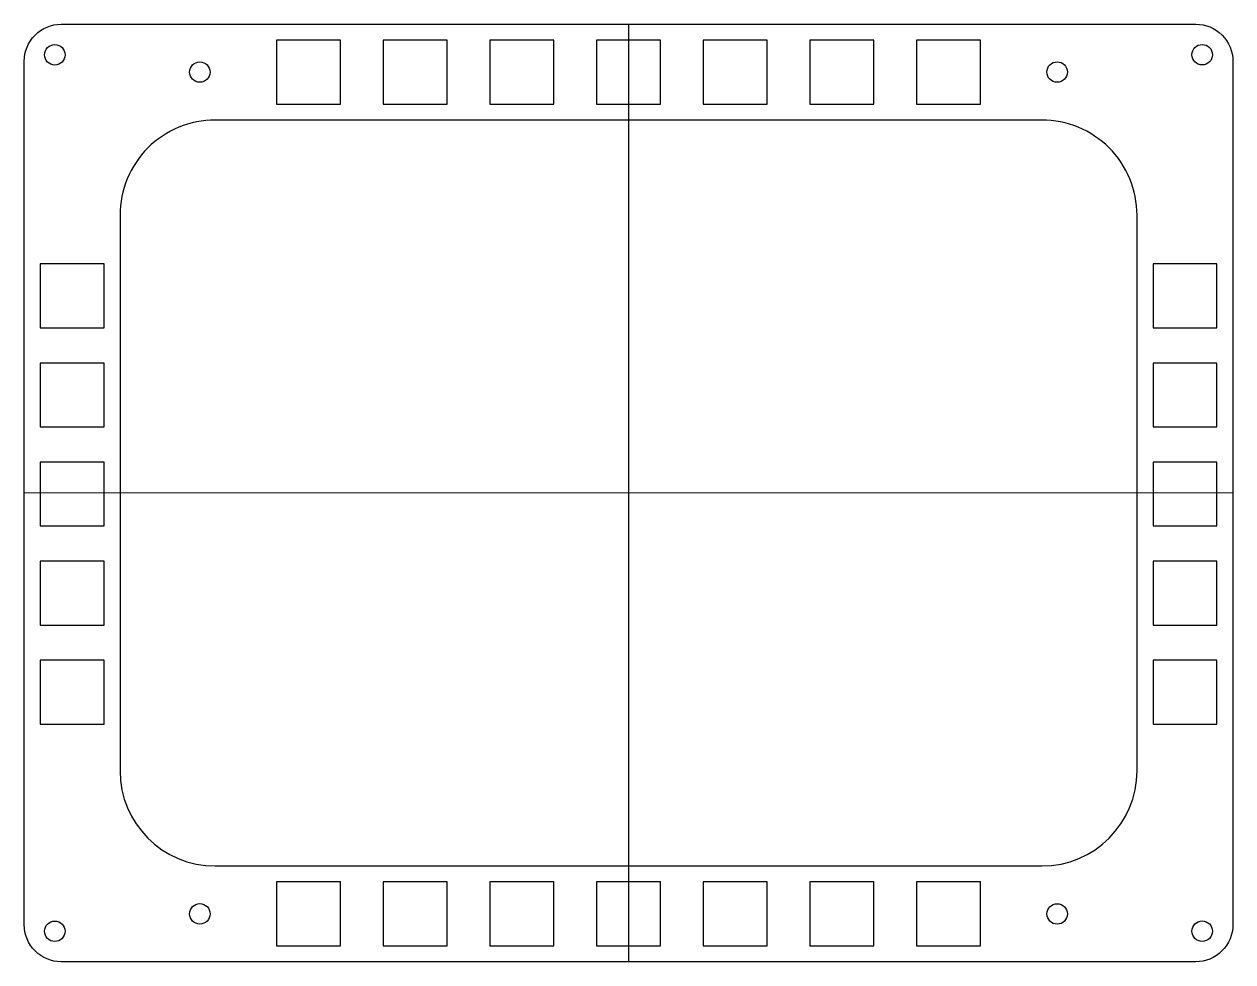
# Model space of a CAD drawing. Header units: millimetres. Extents: x 14 to 203, y 2 to 149.
import ezdxf

# ---------------------------------------------------------------- set-up
doc = ezdxf.new("R2010")
doc.units = ezdxf.units.MM
doc.layers.get('0').update_dxf_attribs({"linetype": 'CONTINUOUS'})

msp = doc.modelspace()

# ---------------------------------------------------------------- linework, layer by layer
for p, q in [((108.72, 148.62), (108.72, 1.89)), ((203.32, 75.26), (14.12, 75.25))]:
    msp.add_line(p, q)
for points in [[(19.91, 148.62), (197.53, 148.62, -0.414214), (203.32, 142.83), (203.32, 7.68, -0.414214), (197.52, 1.89), (19.91, 1.89, -0.414214), (14.12, 7.68), (14.12, 142.82, -0.414214)], [(173.42, 133.62), (44.02, 133.62, 0.414214), (29.12, 118.72), (29.12, 31.79, 0.414212), (44.02, 16.89, 0.000026), (173.42, 16.89, 0.414184), (188.32, 31.79), (188.32, 118.72, 0.414214)]]:
    msp.add_lwpolyline(points, format="xyb", close=True)
for points in [[(53.62, 136.12), (63.62, 136.12), (63.62, 146.12), (53.62, 146.12)], [(80.32, 146.12), (70.32, 146.12), (70.32, 136.12), (80.32, 136.12)], [(97.02, 146.12), (87.02, 146.12), (87.02, 136.12), (97.02, 136.12)], [(113.72, 146.12), (103.72, 146.12), (103.72, 136.12), (113.72, 136.12)], [(130.42, 146.12), (120.42, 146.12), (120.42, 136.12), (130.42, 136.12)], [(147.12, 146.12), (137.12, 146.12), (137.12, 136.12), (147.12, 136.12)], [(153.82, 136.12), (163.82, 136.12), (163.82, 146.12), (153.82, 146.12)], [(16.62, 101.09), (26.62, 101.09), (26.62, 111.09), (16.62, 111.09)], [(190.82, 101.09), (200.82, 101.09), (200.82, 111.09), (190.82, 111.09)], [(16.62, 95.59), (16.62, 85.59), (26.62, 85.59), (26.62, 95.59)], [(190.82, 95.59), (190.82, 85.59), (200.82, 85.59), (200.82, 95.59)], [(26.62, 80.09), (16.62, 80.09), (16.62, 70.09), (26.62, 70.09)], [(200.82, 70.09), (200.82, 80.09), (190.82, 80.09), (190.82, 70.09)], [(16.62, 64.59), (16.62, 54.59), (26.62, 54.59), (26.62, 64.59)], [(190.82, 64.59), (190.82, 54.59), (200.82, 54.59), (200.82, 64.59)], [(26.62, 49.09), (16.62, 49.09), (16.62, 39.09), (26.62, 39.09)], [(200.82, 49.09), (190.82, 49.09), (190.82, 39.09), (200.82, 39.09)], [(53.62, 4.39), (63.62, 4.39), (63.62, 14.39), (53.62, 14.39)], [(70.32, 4.39), (80.32, 4.39), (80.32, 14.39), (70.32, 14.39)], [(87.02, 14.39), (87.02, 4.39), (97.02, 4.39), (97.02, 14.39)], [(103.72, 14.39), (103.72, 4.39), (113.72, 4.39), (113.72, 14.39)], [(120.42, 14.39), (120.42, 4.39), (130.42, 4.39), (130.42, 14.39)], [(137.12, 14.39), (137.12, 4.39), (147.12, 4.39), (147.12, 14.39)], [(163.82, 14.39), (153.82, 14.39), (153.82, 4.39), (163.82, 4.39)]]:
    msp.add_lwpolyline(points, close=True)
for centre in [(18.91, 143.83), (198.52, 143.84), (41.61, 141.12), (175.81, 141.13), (41.62, 9.39), (175.82, 9.38), (18.91, 6.67), (198.52, 6.68)]:
    msp.add_circle(centre, 1.6)

doc.saveas('drawing.dxf')
